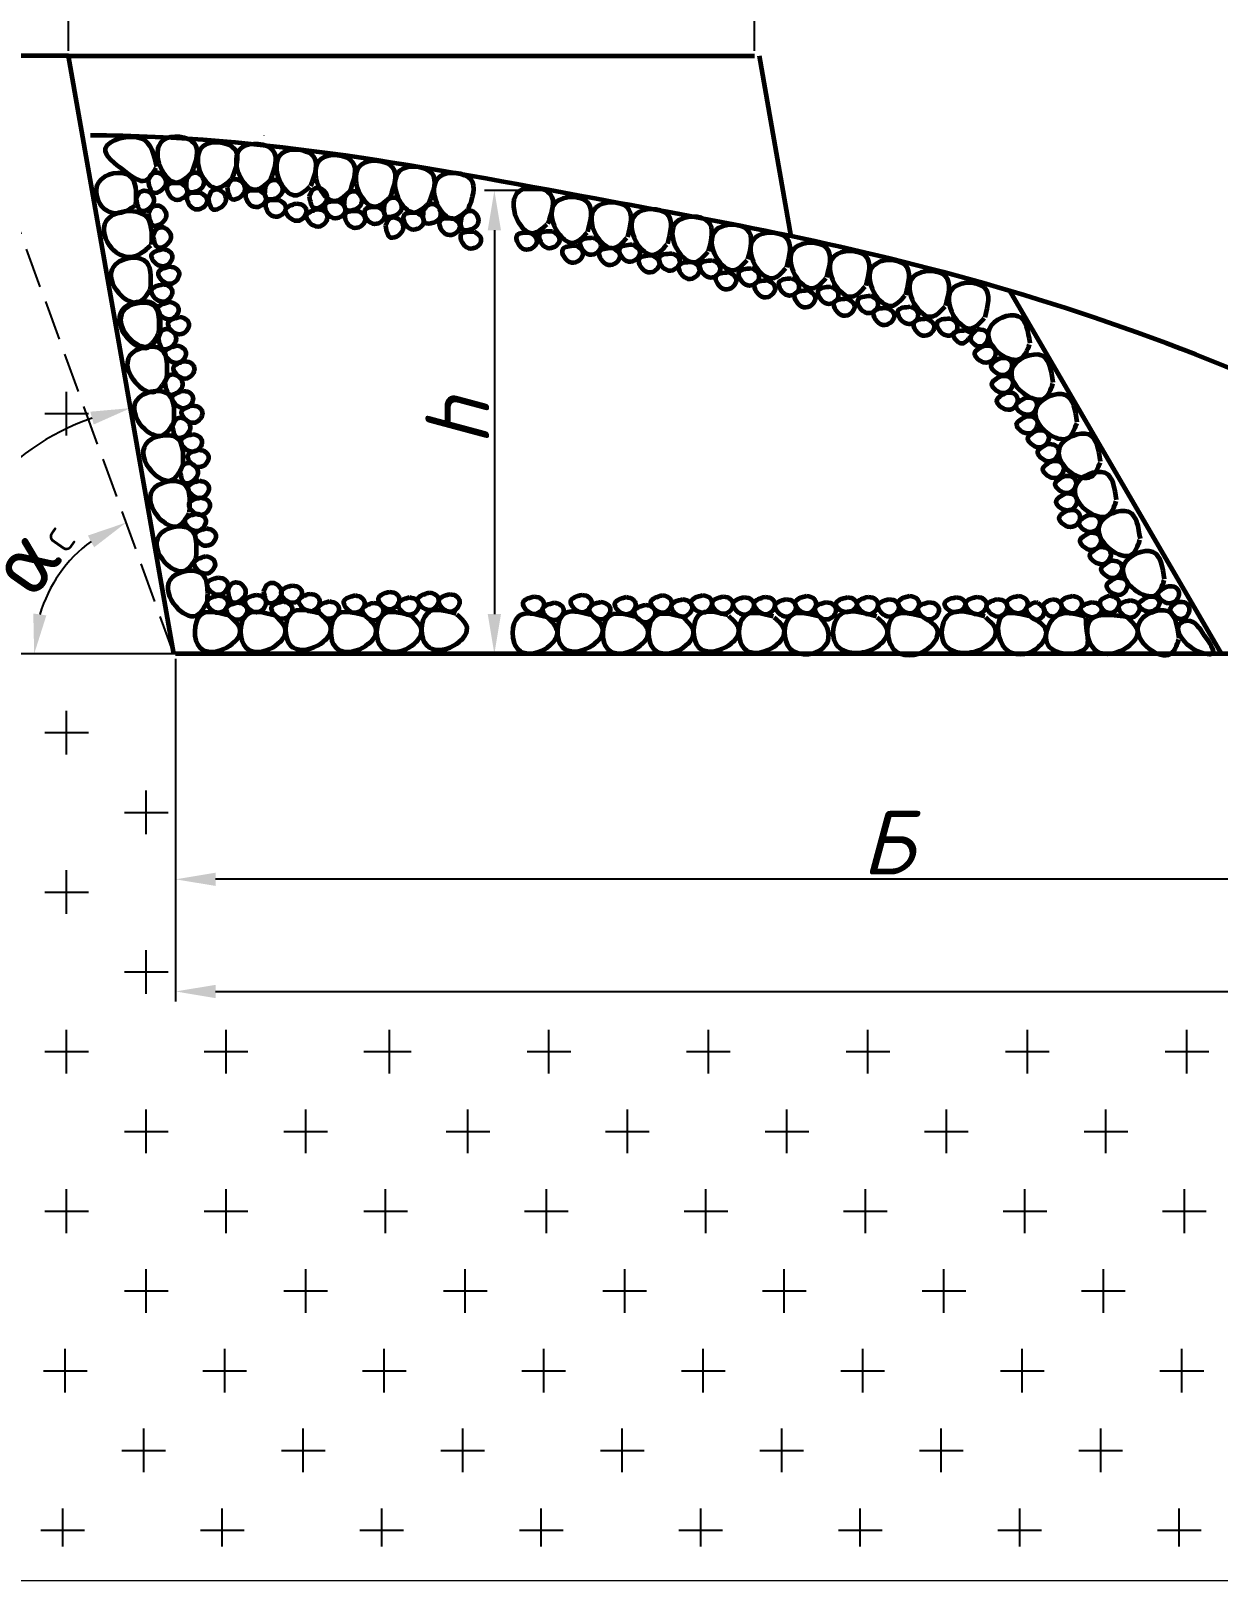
# Model space of a CAD drawing. Header units: millimetres. Extents: x 2230 to 2824, y 1428 to 2269.
# Drawn here: x 2363.4 to 2512.2, y 1962.6 to 2156.9 of the extents above; entities that cross this region are included whole.
import ezdxf

# ---------------------------------------------------------------- set-up
doc = ezdxf.new("R2010")
doc.units = ezdxf.units.MM
doc.linetypes.add('gost5', pattern=[7, 5, -2, 0])
doc.styles.get("Standard").update_dxf_attribs({"font": 'arial.ttf'})
doc.dimstyles.new('ISO-25', dxfattribs={"dimtxt": 2.5, "dimasz": 2.5, "dimexe": 1.25, "dimexo": 0.625, "dimtad": 1, "dimtxsty": 'Standard', "dimcen": 2.5, "dimadec": 0, "dimazin": 0, "dimtfac": 1, "dimtmove": 0, "dimatfit": 3, "dimfxl": 1, "dimarcsym": 0})

# ---------------------------------------------------------------- blocks, each defined once
blk = doc.blocks.new('*D33')
at = {"color": 0, "lineweight": -2, "transparency": 16777216}
for p, q in [((2368.09, 2154.44), (2368.09, 2169.45)), ((2454.09, 2154.44), (2454.09, 2169.45)), ((2373.09, 2168.2), (2449.09, 2168.2))]:
    blk.add_line(p, q, dxfattribs=at)
at = {"color": 0, "transparency": 16777216}
for points in [[(2373.09, 2169.03), (2373.09, 2167.37), (2368.09, 2168.2)], [(2449.09, 2169.03), (2449.09, 2167.37), (2454.09, 2168.2)]]:
    blk.add_solid(points, dxfattribs=at)
at = {"layer": 'Defpoints', "color": 0, "transparency": 16777216}
for p in [(2454.09, 2168.2), (2368.09, 2153.82), (2454.09, 2153.82)]:
    blk.add_point(p, dxfattribs=at)
at = {"color": 0, "transparency": 16777216, "insert": (2411.09, 2172.82), "char_height": 8, "attachment_point": 5}
blk.add_mtext('{\\fISOCPEUR|b0|i1|c204|p34;А\\H0.68x;Б}', dxfattribs=at)
blk = doc.blocks.new('*D34')
at = {"color": 0, "lineweight": -2, "transparency": 16777216}
for p, q in [((2428.5, 2136.94), (2420.24, 2136.94)), ((2421.49, 2131.94), (2421.49, 2083.82)), ((2428.5, 2078.82), (2420.24, 2078.82))]:
    blk.add_line(p, q, dxfattribs=at)
at = {"color": 0, "transparency": 16777216}
for points in [[(2420.66, 2131.94), (2422.32, 2131.94), (2421.49, 2136.94)], [(2420.66, 2083.82), (2422.32, 2083.82), (2421.49, 2078.82)]]:
    blk.add_solid(points, dxfattribs=at)
at = {"layer": 'Defpoints', "color": 0, "transparency": 16777216}
for p in [(2429.13, 2136.94), (2421.49, 2078.82), (2429.13, 2078.82)]:
    blk.add_point(p, dxfattribs=at)
at = {"color": 0, "transparency": 16777216, "insert": (2416.86, 2107.88), "char_height": 8, "attachment_point": 5, "rotation": 90}
blk.add_mtext('{\\fISOCPEUR|b0|i1|c0|p34;h}', dxfattribs=at)
blk = doc.blocks.new('*D21')
at = {"color": 0, "lineweight": -2, "transparency": 16777216}
blk.add_line((2352.77, 2078.82), (2348.77, 2078.82), dxfattribs=at)
blk.add_arc((2381.32, 2078.82), 31.3, 109.1633, 170.8367, dxfattribs=at)
at = {"color": 0, "transparency": 16777216}
for points in [[(2370.83, 2109.19), (2371.25, 2107.58), (2375.88, 2109.64)], [(2351.25, 2083.74), (2349.59, 2083.87), (2350.02, 2078.82)]]:
    blk.add_solid(points, dxfattribs=at)
at = {"layer": 'Defpoints', "color": 0, "transparency": 16777216}
for p in [(2368.09, 2153.82), (2362.63, 2103.92), (2353.39, 2078.82), (2381.32, 2078.82), (2381.32, 2078.82)]:
    blk.add_point(p, dxfattribs=at)
at = {"color": 0, "transparency": 16777216, "insert": (2353.8, 2101.91), "char_height": 8, "attachment_point": 5, "rotation": 50}
blk.add_mtext('{\\fISOCPEUR|b0|i0|c204|p34;α\\H0.4063x;Р}', dxfattribs=at)
blk = doc.blocks.new('*D22')
at = {"color": 0, "lineweight": -2, "transparency": 16777216}
blk.add_arc((2381.32, 2078.82), 17.53, 126.3983, 163.6017, dxfattribs=at)
at = {"color": 0, "transparency": 16777216}
for points in [[(2370.52, 2093.66), (2371.31, 2092.19), (2375.32, 2095.29)], [(2365.32, 2083.65), (2363.68, 2083.89), (2363.79, 2078.82)]]:
    blk.add_solid(points, dxfattribs=at)
at = {"layer": 'Defpoints', "color": 0, "transparency": 16777216}
for p in [(2354.02, 2153.82), (2369.29, 2091.57), (2353.39, 2078.82), (2381.32, 2078.82), (2381.32, 2078.82)]:
    blk.add_point(p, dxfattribs=at)
at = {"color": 0, "transparency": 16777216, "insert": (2363.17, 2091.53), "char_height": 8, "attachment_point": 5, "rotation": 55}
blk.add_mtext('{\\fISOCPEUR|b0|i0|c204|p34;α\\fISOCPEUR|b0|i0|c0|p34;\\H0.4x;C}', dxfattribs=at)
blk = doc.blocks.new('*D26')
at = {"color": 0, "lineweight": -2, "transparency": 16777216}
for p, q in [((2367.47, 2153.82), (2318.16, 2153.82)), ((2319.41, 2083.82), (2319.41, 2148.82)), ((2408.61, 2078.82), (2318.16, 2078.82))]:
    blk.add_line(p, q, dxfattribs=at)
at = {"color": 0, "transparency": 16777216}
for points in [[(2318.58, 2148.82), (2320.24, 2148.82), (2319.41, 2153.82)], [(2318.58, 2083.82), (2320.24, 2083.82), (2319.41, 2078.82)]]:
    blk.add_solid(points, dxfattribs=at)
at = {"layer": 'Defpoints', "color": 0, "transparency": 16777216}
for p in [(2319.41, 2153.82), (2368.09, 2153.82), (2409.24, 2078.82)]:
    blk.add_point(p, dxfattribs=at)
at = {"color": 0, "transparency": 16777216, "insert": (2314.79, 2116.32), "char_height": 8, "attachment_point": 5, "rotation": 90}
blk.add_mtext('{\\fISOCPEUR|b0|i1|c0|p34;H}', dxfattribs=at)
blk = doc.blocks.new('*D27')
at = {"color": 0, "lineweight": -2, "transparency": 16777216}
for p, q in [((2381.53, 2078.19), (2381.53, 2049.31)), ((2580.65, 2078.19), (2580.65, 2049.31)), ((2575.65, 2050.56), (2386.53, 2050.56))]:
    blk.add_line(p, q, dxfattribs=at)
at = {"color": 0, "transparency": 16777216}
for points in [[(2386.53, 2051.39), (2386.53, 2049.73), (2381.53, 2050.56)], [(2575.65, 2051.39), (2575.65, 2049.73), (2580.65, 2050.56)]]:
    blk.add_solid(points, dxfattribs=at)
at = {"layer": 'Defpoints', "color": 0, "transparency": 16777216}
for p in [(2381.53, 2078.82), (2580.65, 2078.82), (2381.53, 2050.56)]:
    blk.add_point(p, dxfattribs=at)
at = {"color": 0, "transparency": 16777216, "insert": (2470.81, 2055.18), "char_height": 8, "attachment_point": 5}
blk.add_mtext('{\\fISOCPEUR|b0|i1|c204|p34;Б}', dxfattribs=at)
blk = doc.blocks.new('*D29')
at = {"color": 0, "lineweight": -2, "transparency": 16777216}
for p, q in [((2381.53, 2077.57), (2381.53, 2035.25)), ((2689.72, 2078.19), (2689.72, 2035.25)), ((2386.53, 2036.5), (2684.72, 2036.5))]:
    blk.add_line(p, q, dxfattribs=at)
at = {"color": 0, "transparency": 16777216}
for points in [[(2386.53, 2037.33), (2386.53, 2035.66), (2381.53, 2036.5)], [(2684.72, 2037.33), (2684.72, 2035.66), (2689.72, 2036.5)]]:
    blk.add_solid(points, dxfattribs=at)
at = {"layer": 'Defpoints', "color": 0, "transparency": 16777216}
for p in [(2381.53, 2078.19), (2689.72, 2078.82), (2689.72, 2036.5)]:
    blk.add_point(p, dxfattribs=at)
at = {"color": 0, "transparency": 16777216, "insert": (2535.63, 2042.32), "char_height": 8, "attachment_point": 5}
blk.add_mtext('{\\fISOCPEUR|b0|i1|c204|p34;Шр}', dxfattribs=at)

msp = doc.modelspace()

# ---------------------------------------------------------------- linework, layer by layer
at = {"color": 0, "lineweight": 60}
for p, q in [((2368.0922, 2153.8194), (2308.0064, 2153.8194)), ((2368.0922, 2153.8194), (2454.0922, 2153.8194)), ((2381.3168, 2078.8194), (2368.0922, 2153.8194)), ((2458.7147, 2131.1485), (2454.7172, 2153.8194)), ((2512.6514, 2078.8195), (2486.1124, 2124.3432)), ((2689.7247, 2078.8195), (2381.5311, 2078.8195))]:
    msp.add_line(p, q, dxfattribs=at)
at = {"color": 0, "linetype": 'gost5'}
msp.add_line((2381.3168, 2078.8194), (2354.019, 2153.8194), dxfattribs=at)
at = {"color": 0, "lineweight": 20}
for p, q in [((2372.3202, 2143.7819), (2372.3202, 2143.8195)), ((2382.4802, 2143.7819), (2382.4802, 2143.8195)), ((2392.6402, 2143.7819), (2392.6402, 2143.8195)), ((2381.3168, 2078.8194), (2347.7052, 2078.8194)), ((2381.3168, 2078.8194), (2581.3168, 2078.8194)), ((2542.4195, 1962.5853), (2308.0565, 1962.5853))]:
    msp.add_line(p, q, dxfattribs=at)
at = {"color": 0}
for p, q in [((2367.8457, 2106.2151), (2367.8457, 2111.692)), ((2365.1073, 2108.9535), (2370.5842, 2108.9535)), ((2409.2388, 2078.8194), (2381.3168, 2078.8194)), ((2367.8457, 2066.2151), (2367.8457, 2071.692)), ((2365.1073, 2068.9535), (2370.5842, 2068.9535)), ((2377.8457, 2056.2151), (2377.8457, 2061.692)), ((2375.1073, 2058.9535), (2380.5842, 2058.9535)), ((2367.8457, 2046.2151), (2367.8457, 2051.692)), ((2367.8457, 2046.2151), (2367.8457, 2051.692)), ((2365.1073, 2048.9535), (2370.5842, 2048.9535)), ((2377.8457, 2036.2151), (2377.8457, 2041.692)), ((2375.1073, 2038.9535), (2380.5842, 2038.9535)), ((2367.8457, 2026.2151), (2367.8457, 2031.692)), ((2387.8457, 2026.2151), (2387.8457, 2031.692)), ((2408.3277, 2026.2151), (2408.3277, 2031.692)), ((2428.3277, 2026.2151), (2428.3277, 2031.692)), ((2448.3277, 2026.2151), (2448.3277, 2031.692)), ((2468.3277, 2026.2151), (2468.3277, 2031.692)), ((2488.3277, 2026.2151), (2488.3277, 2031.692)), ((2508.3277, 2026.2151), (2508.3277, 2031.692)), ((2365.1073, 2028.9535), (2370.5842, 2028.9535)), ((2385.1073, 2028.9535), (2390.5842, 2028.9535)), ((2405.1073, 2028.9535), (2410.5842, 2028.9535)), ((2405.5892, 2028.9535), (2411.0661, 2028.9535)), ((2425.5892, 2028.9535), (2431.0661, 2028.9535)), ((2445.5892, 2028.9535), (2451.0661, 2028.9535)), ((2465.5892, 2028.9535), (2471.0661, 2028.9535)), ((2485.5892, 2028.9535), (2491.0661, 2028.9535)), ((2505.5892, 2028.9535), (2511.0661, 2028.9535)), ((2377.8457, 2016.2151), (2377.8457, 2021.692)), ((2397.8457, 2016.2151), (2397.8457, 2021.692)), ((2397.8457, 2016.2151), (2397.8457, 2021.692)), ((2418.167, 2016.2151), (2418.167, 2021.692)), ((2438.167, 2016.2151), (2438.167, 2021.692)), ((2458.167, 2016.2151), (2458.167, 2021.692)), ((2478.167, 2016.2151), (2478.167, 2021.692)), ((2498.167, 2016.2151), (2498.167, 2021.692)), ((2375.1073, 2018.9535), (2380.5842, 2018.9535)), ((2395.1073, 2018.9535), (2400.5842, 2018.9535)), ((2395.1073, 2018.9535), (2400.5842, 2018.9535)), ((2415.4286, 2018.9535), (2420.9055, 2018.9535)), ((2435.4286, 2018.9535), (2440.9055, 2018.9535)), ((2455.4286, 2018.9535), (2460.9055, 2018.9535)), ((2475.4286, 2018.9535), (2480.9055, 2018.9535)), ((2495.4286, 2018.9535), (2500.9055, 2018.9535)), ((2367.8457, 2006.2151), (2367.8457, 2011.692)), ((2387.8457, 2006.2151), (2387.8457, 2011.692)), ((2387.8457, 2006.2151), (2387.8457, 2011.692)), ((2407.8457, 2006.2151), (2407.8457, 2011.692)), ((2428.0064, 2006.2151), (2428.0064, 2011.692)), ((2448.0064, 2006.2151), (2448.0064, 2011.692)), ((2468.0064, 2006.2151), (2468.0064, 2011.692)), ((2488.0064, 2006.2151), (2488.0064, 2011.692)), ((2508.0064, 2006.2151), (2508.0064, 2011.692)), ((2365.1073, 2008.9535), (2370.5842, 2008.9535)), ((2385.1073, 2008.9535), (2390.5842, 2008.9535)), ((2385.1073, 2008.9535), (2390.5842, 2008.9535)), ((2405.1073, 2008.9535), (2410.5842, 2008.9535)), ((2425.2679, 2008.9535), (2430.7448, 2008.9535)), ((2445.2679, 2008.9535), (2450.7448, 2008.9535)), ((2465.2679, 2008.9535), (2470.7448, 2008.9535)), ((2485.2679, 2008.9535), (2490.7448, 2008.9535)), ((2505.2679, 2008.9535), (2510.7448, 2008.9535)), ((2377.8457, 1996.2151), (2377.8457, 2001.692)), ((2397.8457, 1996.2151), (2397.8457, 2001.692)), ((2417.8457, 1996.2151), (2417.8457, 2001.692)), ((2437.8457, 1996.2151), (2437.8457, 2001.692)), ((2457.8457, 1996.2151), (2457.8457, 2001.692)), ((2477.8457, 1996.2151), (2477.8457, 2001.692)), ((2497.8457, 1996.2151), (2497.8457, 2001.692)), ((2375.1073, 1998.9535), (2380.5842, 1998.9535)), ((2395.1073, 1998.9535), (2400.5842, 1998.9535)), ((2415.1073, 1998.9535), (2420.5842, 1998.9535)), ((2435.1073, 1998.9535), (2440.5842, 1998.9535)), ((2455.1073, 1998.9535), (2460.5842, 1998.9535)), ((2475.1073, 1998.9535), (2480.5842, 1998.9535)), ((2495.1073, 1998.9535), (2500.5842, 1998.9535)), ((2367.6851, 1986.2151), (2367.6851, 1991.692)), ((2387.6851, 1986.2151), (2387.6851, 1991.692)), ((2407.6851, 1986.2151), (2407.6851, 1991.692)), ((2427.6851, 1986.2151), (2427.6851, 1991.692)), ((2447.6851, 1986.2151), (2447.6851, 1991.692)), ((2467.6851, 1986.2151), (2467.6851, 1991.692)), ((2487.6851, 1986.2151), (2487.6851, 1991.692)), ((2507.6851, 1986.2151), (2507.6851, 1991.692)), ((2364.9466, 1988.9535), (2370.4236, 1988.9535)), ((2384.9466, 1988.9535), (2390.4236, 1988.9535)), ((2404.9466, 1988.9535), (2410.4236, 1988.9535)), ((2424.9466, 1988.9535), (2430.4236, 1988.9535)), ((2444.9466, 1988.9535), (2450.4236, 1988.9535)), ((2464.9466, 1988.9535), (2470.4236, 1988.9535)), ((2484.9466, 1988.9535), (2490.4236, 1988.9535)), ((2504.9466, 1988.9535), (2510.4236, 1988.9535)), ((2377.5245, 1976.2151), (2377.5245, 1981.692)), ((2397.5245, 1976.2151), (2397.5245, 1981.692)), ((2417.5245, 1976.2151), (2417.5245, 1981.692)), ((2437.5245, 1976.2151), (2437.5245, 1981.692)), ((2457.5245, 1976.2151), (2457.5245, 1981.692)), ((2477.5245, 1976.2151), (2477.5245, 1981.692)), ((2497.5245, 1976.2151), (2497.5245, 1981.692)), ((2374.786, 1978.9535), (2380.2629, 1978.9535)), ((2394.786, 1978.9535), (2400.2629, 1978.9535)), ((2414.786, 1978.9535), (2420.2629, 1978.9535)), ((2434.786, 1978.9535), (2440.2629, 1978.9535)), ((2454.786, 1978.9535), (2460.2629, 1978.9535)), ((2474.786, 1978.9535), (2480.2629, 1978.9535)), ((2494.786, 1978.9535), (2500.2629, 1978.9535)), ((2367.3638, 1966.9146), (2367.3638, 1971.692)), ((2387.3638, 1966.9146), (2387.3638, 1971.692)), ((2407.3638, 1966.9146), (2407.3638, 1971.692)), ((2427.3638, 1966.9146), (2427.3638, 1971.692)), ((2447.3638, 1966.9146), (2447.3638, 1971.692)), ((2467.3638, 1966.9146), (2467.3638, 1971.692)), ((2487.3638, 1966.9146), (2487.3638, 1971.692)), ((2507.3638, 1966.9146), (2507.3638, 1971.692)), ((2364.6254, 1968.9535), (2370.1023, 1968.9535)), ((2384.6254, 1968.9535), (2390.1023, 1968.9535)), ((2404.6254, 1968.9535), (2410.1023, 1968.9535)), ((2424.6254, 1968.9535), (2430.1023, 1968.9535)), ((2444.6254, 1968.9535), (2450.1023, 1968.9535)), ((2464.6254, 1968.9535), (2470.1023, 1968.9535)), ((2484.6254, 1968.9535), (2490.1023, 1968.9535)), ((2504.6254, 1968.9535), (2510.1023, 1968.9535))]:
    msp.add_line(p, q, dxfattribs=at)
at = {"color": 0, "lineweight": 60}
msp.add_open_spline([(2545.9288, 2099.4262), (2499.1158, 2124.4198), (2444.7852, 2133.5983), (2392.6402, 2143.7819), (2370.8369, 2143.8195)], degree=3, knots=[57.54126423, 57.54126423, 57.54126423, 57.54126423, 128.11048487, 174.0519789, 174.0519789, 174.0519789, 174.0519789], dxfattribs=at)
for points in [[(2379.1511, 2139.8782), (2377.2743, 2143.41), (2372.6922, 2142.1839), (2375.1774, 2139.3354), (2377.695, 2138.1597), (2379.0707, 2139.7529)], [(2383.5633, 2139.1414), (2383.9066, 2142.811), (2379.9258, 2143.1834), (2379.6119, 2139.8284), (2381.6549, 2137.945), (2383.4487, 2139.0464)], [(2388.6174, 2138.4273), (2388.9607, 2142.0969), (2384.98, 2142.4693), (2384.6661, 2139.1143), (2386.709, 2137.231), (2388.5028, 2138.3323)], [(2393.4256, 2138.2305), (2393.7689, 2141.9), (2389.7882, 2142.2725), (2389.4743, 2138.9174), (2391.5172, 2137.0341), (2393.3111, 2138.1354)], [(2398.4798, 2137.5164), (2398.8231, 2141.1859), (2394.8423, 2141.5584), (2394.5285, 2138.2033), (2396.5714, 2136.32), (2398.3652, 2137.4213)], [(2403.3709, 2136.8226), (2403.7142, 2140.4922), (2399.7334, 2140.8646), (2399.4195, 2137.5096), (2401.4625, 2135.6263), (2403.2563, 2136.7276)], [(2408.425, 2136.1086), (2408.7683, 2139.7781), (2404.7876, 2140.1505), (2404.4737, 2136.7955), (2406.5166, 2134.9122), (2408.3104, 2136.0135)], [(2413.336, 2135.3789), (2413.6793, 2139.0485), (2409.6986, 2139.4209), (2409.3847, 2136.0659), (2411.4277, 2134.1826), (2413.2215, 2135.2839)], [(2376.536, 2135.172), (2375.7511, 2138.773), (2371.8447, 2137.9216), (2372.5623, 2134.6292), (2374.435, 2134.1143), (2376.4556, 2135.0467)], [(2378.1058, 2138.1143), (2378.7573, 2136.6141), (2380.3058, 2137.902), (2379.0769, 2139.1895), (2378.5041, 2138.9253), (2378.1058, 2138.1143)], [(2382.1219, 2137.8762), (2380.5208, 2137.5422), (2381.4683, 2135.7649), (2382.9781, 2136.7074), (2382.8354, 2137.3219), (2382.1219, 2137.8762)], [(2382.9586, 2138.422), (2383.1248, 2136.795), (2384.9908, 2137.553), (2384.2098, 2139.1524), (2383.5839, 2139.0742), (2382.9586, 2138.422)], [(2388.0163, 2137.2885), (2388.6678, 2135.7883), (2390.2163, 2137.0762), (2388.9874, 2138.3637), (2388.4146, 2138.0995), (2388.0163, 2137.2885)], [(2392.8209, 2137.5111), (2392.9872, 2135.8841), (2394.8531, 2136.6421), (2394.0722, 2138.2415), (2393.4462, 2138.1633), (2392.8209, 2137.5111)], [(2418.2315, 2134.5934), (2418.5748, 2138.263), (2414.5941, 2138.6354), (2414.2802, 2135.2804), (2416.3231, 2133.3971), (2418.1169, 2134.4984)], [(2376.609, 2135.8433), (2377.2605, 2134.3432), (2378.8089, 2135.631), (2377.58, 2136.9186), (2377.0072, 2136.6543), (2376.609, 2135.8433)], [(2384.6185, 2136.6699), (2383.0174, 2136.3359), (2383.9648, 2134.5586), (2385.4746, 2135.5011), (2385.3319, 2136.1156), (2384.6185, 2136.6699)], [(2385.6419, 2135.9982), (2386.2934, 2134.498), (2387.8419, 2135.7859), (2386.613, 2137.0734), (2386.0402, 2136.8091), (2385.6419, 2135.9982)], [(2391.9842, 2136.9652), (2390.3832, 2136.6312), (2391.3306, 2134.8539), (2392.8404, 2135.7965), (2392.6977, 2136.4109), (2391.9842, 2136.9652)], [(2394.4808, 2135.759), (2392.8798, 2135.4249), (2393.8272, 2133.6476), (2395.337, 2134.5902), (2395.1943, 2135.2046), (2394.4808, 2135.759)], [(2398.3134, 2136.1886), (2398.9649, 2134.6884), (2400.5134, 2135.9763), (2399.2845, 2137.2638), (2398.7117, 2136.9996), (2398.3134, 2136.1886)], [(2402.7662, 2136.1033), (2402.9324, 2134.4762), (2404.7984, 2135.2343), (2404.0174, 2136.8337), (2403.3915, 2136.7554), (2402.7662, 2136.1033)], [(2407.7541, 2135.3048), (2407.9204, 2133.6778), (2409.7863, 2134.4358), (2409.0054, 2136.0352), (2408.3794, 2135.957), (2407.7541, 2135.3048)], [(2428.2004, 2132.773), (2428.5437, 2136.4426), (2424.563, 2136.815), (2424.2491, 2133.46), (2426.292, 2131.5766), (2428.0858, 2132.678)], [(2433.2112, 2131.7603), (2433.1682, 2135.4456), (2429.1703, 2135.3989), (2429.2097, 2132.0295), (2431.4387, 2130.3705), (2433.1072, 2131.6537)], [(2378.5155, 2130.1427), (2377.7306, 2133.7437), (2372.7929, 2133.0442), (2373.5028, 2129.6886), (2375.8583, 2128.5916), (2378.4351, 2130.0174)], [(2378.1575, 2133.9853), (2378.809, 2132.4851), (2380.3574, 2133.773), (2379.1285, 2135.0605), (2378.5557, 2134.7963), (2378.1575, 2133.9853)], [(2396.7402, 2135.3098), (2395.3157, 2134.5063), (2396.7572, 2133.0997), (2397.9103, 2134.4555), (2397.5881, 2134.9978), (2396.7402, 2135.3098)], [(2399.3722, 2134.5902), (2397.9477, 2133.7867), (2399.3892, 2132.3801), (2400.5423, 2133.7359), (2400.2201, 2134.2782), (2399.3722, 2134.5902)], [(2401.9295, 2135.5574), (2400.3284, 2135.2234), (2401.2759, 2133.4461), (2402.7857, 2134.3886), (2402.643, 2135.0031), (2401.9295, 2135.5574)], [(2404.4261, 2134.3511), (2402.825, 2134.0171), (2403.7724, 2132.2398), (2405.2822, 2133.1823), (2405.1395, 2133.7968), (2404.4261, 2134.3511)], [(2406.8909, 2134.8501), (2405.2898, 2134.5161), (2406.2373, 2132.7388), (2407.7471, 2133.6813), (2407.6044, 2134.2958), (2406.8909, 2134.8501)], [(2411.7621, 2134.1495), (2410.161, 2133.8155), (2411.1084, 2132.0382), (2412.6182, 2132.9807), (2412.4755, 2133.5952), (2411.7621, 2134.1495)], [(2412.6591, 2134.4933), (2412.8254, 2132.8663), (2414.6913, 2133.6243), (2413.9104, 2135.2237), (2413.2844, 2135.1455), (2412.6591, 2134.4933)], [(2417.385, 2133.6394), (2417.5512, 2132.0124), (2419.4171, 2132.7704), (2418.6362, 2134.3698), (2418.0103, 2134.2916), (2417.385, 2133.6394)], [(2438.2093, 2131.1027), (2438.1663, 2134.788), (2434.1684, 2134.7413), (2434.2077, 2131.3719), (2436.4367, 2129.7129), (2438.1053, 2130.9961)], [(2443.23, 2130.255), (2443.187, 2133.9403), (2439.1892, 2133.8936), (2439.2285, 2130.5242), (2441.4575, 2128.8652), (2443.1261, 2130.1484)], [(2448.3573, 2129.3235), (2448.3143, 2133.0089), (2444.3164, 2132.9622), (2444.3558, 2129.5928), (2446.5848, 2127.9338), (2448.2533, 2129.217)], [(2378.7253, 2131.2498), (2379.3767, 2129.7497), (2380.9252, 2131.0375), (2379.6963, 2132.3251), (2379.1235, 2132.0608), (2378.7253, 2131.2498)], [(2407.8695, 2132.4866), (2408.521, 2130.9865), (2410.0695, 2132.2744), (2408.8406, 2133.5619), (2408.2678, 2133.2976), (2407.8695, 2132.4866)], [(2416.2869, 2133.4592), (2414.6859, 2133.1252), (2415.6333, 2131.3478), (2417.1431, 2132.2904), (2417.0004, 2132.9048), (2416.2869, 2133.4592)], [(2428.7898, 2131.8126), (2427.1887, 2131.4786), (2428.1362, 2129.7013), (2429.646, 2130.6438), (2429.5033, 2131.2583), (2428.7898, 2131.8126)], [(2453.2821, 2128.3102), (2453.2391, 2131.9955), (2449.2413, 2131.9488), (2449.2806, 2128.5794), (2451.5096, 2126.9205), (2453.1781, 2128.2036)], [(2458.1474, 2127.3081), (2458.1044, 2130.9934), (2454.1065, 2130.9467), (2454.1458, 2127.5773), (2456.3748, 2125.9184), (2458.0434, 2127.2016)], [(2418.9446, 2131.7656), (2417.3436, 2131.4316), (2418.291, 2129.6543), (2419.8008, 2130.5968), (2419.6581, 2131.2113), (2418.9446, 2131.7656)], [(2425.9449, 2131.6356), (2424.3439, 2131.3016), (2425.2913, 2129.5243), (2426.8011, 2130.4668), (2426.6584, 2131.0813), (2425.9449, 2131.6356)], [(2431.6173, 2130.0356), (2430.0601, 2129.5357), (2431.1885, 2127.8674), (2432.5913, 2128.9629), (2432.385, 2129.559), (2431.6173, 2130.0356)], [(2433.854, 2131.0156), (2432.2967, 2130.5157), (2433.4251, 2128.8475), (2434.8279, 2129.943), (2434.6216, 2130.5391), (2433.854, 2131.0156)], [(2438.764, 2130.157), (2437.2067, 2129.6571), (2438.3351, 2127.9888), (2439.7379, 2129.0843), (2439.5316, 2129.6804), (2438.764, 2130.157)], [(2463.1745, 2126.0523), (2463.1314, 2129.7376), (2459.1336, 2129.6909), (2459.1729, 2126.3215), (2461.4019, 2124.6626), (2463.0705, 2125.9457)], [(2378.3831, 2124.5739), (2377.5982, 2128.1749), (2373.6918, 2127.3234), (2374.4095, 2124.0311), (2376.908, 2122.9427), (2378.3028, 2124.4486)], [(2379.9202, 2129.5995), (2378.4957, 2128.796), (2379.9372, 2127.3893), (2381.0903, 2128.7451), (2380.7681, 2129.2874), (2379.9202, 2129.5995)], [(2436.2417, 2129.7395), (2434.6845, 2129.2396), (2435.8129, 2127.5713), (2437.2156, 2128.6669), (2437.0093, 2129.263), (2436.2417, 2129.7395)], [(2441.2047, 2128.812), (2439.6475, 2128.312), (2440.7758, 2126.6438), (2442.1786, 2127.7393), (2441.9723, 2128.3354), (2441.2047, 2128.812)], [(2443.75, 2129.0374), (2442.1928, 2128.5374), (2443.3212, 2126.8692), (2444.7239, 2127.9647), (2444.5176, 2128.5608), (2443.75, 2129.0374)], [(2446.217, 2127.9923), (2444.6598, 2127.4924), (2445.7882, 2125.8242), (2447.1909, 2126.9197), (2446.9846, 2127.5158), (2446.217, 2127.9923)], [(2448.8512, 2128.175), (2447.294, 2127.6751), (2448.4224, 2126.0068), (2449.726, 2126.7299), (2449.6188, 2127.6984), (2448.8512, 2128.175)], [(2468.0968, 2125.0058), (2468.0538, 2128.6911), (2464.0559, 2128.6444), (2464.0953, 2125.275), (2466.3243, 2123.6161), (2467.9928, 2124.8992)], [(2473.0715, 2123.8546), (2473.0285, 2127.54), (2469.0306, 2127.4933), (2469.07, 2124.1238), (2471.299, 2122.4649), (2472.9675, 2123.7481)], [(2380.7826, 2127.4111), (2379.3581, 2126.6076), (2380.7996, 2125.201), (2381.9528, 2126.5568), (2381.6306, 2127.0991), (2380.7826, 2127.4111)], [(2450.8438, 2126.678), (2449.2865, 2126.1781), (2450.4149, 2124.5098), (2451.8177, 2125.6053), (2451.6114, 2126.2014), (2450.8438, 2126.678)], [(2453.7165, 2127.1729), (2452.1592, 2126.673), (2453.2876, 2125.0047), (2454.5912, 2125.7278), (2454.4841, 2126.6963), (2453.7165, 2127.1729)], [(2478.0986, 2122.4942), (2478.0556, 2126.1795), (2474.0577, 2126.1328), (2474.097, 2122.7634), (2476.326, 2121.1044), (2477.9946, 2122.3876)], [(2379.9138, 2125.1825), (2378.4893, 2124.379), (2379.9308, 2122.9723), (2381.0839, 2124.3281), (2380.7617, 2124.8704), (2379.9138, 2125.1825)], [(2455.709, 2125.6759), (2454.1518, 2125.176), (2455.2802, 2123.5077), (2456.683, 2124.6032), (2456.4767, 2125.1993), (2455.709, 2125.6759)], [(2458.7435, 2125.9171), (2457.1863, 2125.4172), (2458.3147, 2123.7489), (2459.6183, 2124.472), (2459.5112, 2125.4405), (2458.7435, 2125.9171)], [(2460.7361, 2124.4201), (2459.1789, 2123.9202), (2460.3073, 2122.2519), (2461.71, 2123.3474), (2461.5037, 2123.9435), (2460.7361, 2124.4201)], [(2463.6659, 2124.8706), (2462.1086, 2124.3707), (2463.237, 2122.7024), (2464.5407, 2123.4255), (2464.4335, 2124.394), (2463.6659, 2124.8706)], [(2483.0209, 2121.0291), (2482.9779, 2124.7144), (2478.98, 2124.6677), (2479.0194, 2121.2983), (2481.2484, 2119.6393), (2482.9169, 2120.9225)], [(2380.7009, 2122.9538), (2379.2764, 2122.1503), (2380.7179, 2120.7437), (2381.871, 2122.0995), (2381.5488, 2122.6418), (2380.7009, 2122.9538)], [(2465.6585, 2123.3736), (2464.1012, 2122.8737), (2465.2296, 2121.2054), (2466.6324, 2122.3009), (2466.4261, 2122.897), (2465.6585, 2123.3736)], [(2468.6406, 2123.7194), (2467.0834, 2123.2195), (2468.2117, 2121.5512), (2469.5154, 2122.2743), (2469.4082, 2123.2429), (2468.6406, 2123.7194)], [(2470.6332, 2122.2224), (2469.0759, 2121.7225), (2470.2043, 2120.0542), (2471.6071, 2121.1498), (2471.4008, 2121.7459), (2470.6332, 2122.2224)], [(2473.6677, 2122.359), (2472.1104, 2121.8591), (2473.2388, 2120.1908), (2474.5424, 2120.9139), (2474.4353, 2121.8824), (2473.6677, 2122.359)], [(2382.0128, 2121.0748), (2380.5882, 2120.2713), (2382.0297, 2118.8647), (2383.1829, 2120.2204), (2382.8607, 2120.7628), (2382.0128, 2121.0748)], [(2475.6602, 2120.862), (2474.103, 2120.3621), (2475.2314, 2118.6938), (2476.6341, 2119.7893), (2476.4278, 2120.3854), (2475.6602, 2120.862)], [(2478.59, 2120.8939), (2477.0328, 2120.394), (2478.1612, 2118.7257), (2479.4648, 2119.4488), (2479.3576, 2120.4173), (2478.59, 2120.8939)], [(2488.6504, 2117.7622), (2487.1819, 2121.1426), (2483.5148, 2119.5496), (2484.8574, 2116.4589), (2487.5197, 2115.8759), (2488.5958, 2117.6237)], [(2379.376, 2118.4862), (2380.0275, 2116.9861), (2381.576, 2118.2739), (2380.347, 2119.5614), (2379.7743, 2119.2972), (2379.376, 2118.4862)], [(2480.5826, 2119.3969), (2479.0253, 2118.8969), (2480.0364, 2117.7279), (2480.9501, 2118.3088), (2481.3502, 2118.9203), (2480.5826, 2119.3969)], [(2482.0326, 2119.5223), (2481.2235, 2118.3109), (2482.478, 2117.3574), (2483.3462, 2118.9111), (2482.925, 2119.3806), (2482.0326, 2119.5223)], [(2380.4347, 2113.4237), (2379.6498, 2117.0247), (2375.7434, 2116.1732), (2376.4611, 2112.8809), (2378.9787, 2111.7052), (2380.3544, 2113.2984)], [(2381.6443, 2117.4796), (2380.2198, 2116.6761), (2381.6613, 2115.2694), (2382.8144, 2116.6252), (2382.4922, 2117.1675), (2381.6443, 2117.4796)], [(2482.9658, 2117.5018), (2481.7242, 2116.4372), (2483.4111, 2115.3369), (2484.2794, 2116.8906), (2483.8581, 2117.3602), (2482.9658, 2117.5018)], [(2491.5665, 2112.8529), (2490.098, 2116.2333), (2486.431, 2114.6403), (2487.7736, 2111.5496), (2490.4714, 2110.8846), (2491.512, 2112.7144)], [(2382.7, 2115.5361), (2381.2755, 2114.7326), (2382.717, 2113.326), (2383.8702, 2114.6817), (2383.548, 2115.224), (2382.7, 2115.5361)], [(2485.0298, 2115.9616), (2483.7882, 2114.897), (2485.4752, 2113.7967), (2486.3434, 2115.3504), (2485.9222, 2115.82), (2485.0298, 2115.9616)], [(2380.1988, 2112.7997), (2380.8503, 2111.2995), (2382.3988, 2112.5874), (2381.1699, 2113.8749), (2380.5971, 2113.6107), (2380.1988, 2112.7997)], [(2485.1203, 2113.702), (2483.8787, 2112.6374), (2485.5656, 2111.5371), (2486.4339, 2113.0908), (2486.0126, 2113.5604), (2485.1203, 2113.702)], [(2381.3024, 2107.8549), (2380.5175, 2111.4559), (2376.6111, 2110.6044), (2377.3287, 2107.3121), (2379.8273, 2106.2237), (2381.222, 2107.7296)], [(2382.5334, 2111.8157), (2381.1088, 2111.0122), (2382.5503, 2109.6056), (2383.7035, 2110.9614), (2383.3813, 2111.5037), (2382.5334, 2111.8157)], [(2485.7308, 2111.6006), (2484.4892, 2110.536), (2486.1761, 2109.4357), (2487.0444, 2110.9894), (2486.6231, 2111.4589), (2485.7308, 2111.6006)], [(2488.1501, 2110.9679), (2486.9085, 2109.9033), (2488.5955, 2108.803), (2489.4637, 2110.3567), (2489.0425, 2110.8262), (2488.1501, 2110.9679)], [(2494.5594, 2107.8821), (2493.091, 2111.2625), (2489.4239, 2109.6695), (2490.7665, 2106.5788), (2493.4644, 2105.9139), (2494.5049, 2107.7436)], [(2383.7002, 2109.9833), (2382.2757, 2109.1798), (2383.7172, 2107.7731), (2384.8703, 2109.1289), (2384.5481, 2109.6712), (2383.7002, 2109.9833)], [(2488.2153, 2108.6292), (2486.9737, 2107.5647), (2488.6606, 2106.4644), (2489.5289, 2108.0181), (2489.1076, 2108.4876), (2488.2153, 2108.6292)], [(2381.15, 2107.3694), (2381.8015, 2105.8692), (2383.35, 2107.1571), (2382.1211, 2108.4446), (2381.5483, 2108.1804), (2381.15, 2107.3694)], [(2489.6321, 2106.8916), (2488.3905, 2105.8271), (2490.0774, 2104.7268), (2490.9457, 2106.2805), (2490.5244, 2106.75), (2489.6321, 2106.8916)], [(2497.4928, 2102.9408), (2496.0243, 2106.3212), (2492.3572, 2104.7281), (2493.6999, 2101.6375), (2496.3621, 2101.0545), (2497.4382, 2102.8023)], [(2382.4336, 2102.3139), (2381.6487, 2105.9149), (2377.7423, 2105.0635), (2378.4599, 2101.7711), (2380.9775, 2100.5955), (2382.3532, 2102.1886)], [(2383.6447, 2106.3739), (2382.2201, 2105.5704), (2383.6616, 2104.1638), (2384.8148, 2105.5196), (2384.4926, 2106.0619), (2383.6447, 2106.3739)], [(2490.8622, 2105.1445), (2489.6206, 2104.0799), (2491.3076, 2102.9796), (2492.1759, 2104.5333), (2491.7546, 2105.0028), (2490.8622, 2105.1445)], [(2382.1095, 2101.7022), (2382.761, 2100.2021), (2384.3095, 2101.49), (2383.0806, 2102.7775), (2382.5078, 2102.5132), (2382.1095, 2101.7022)], [(2384.4781, 2104.4305), (2383.0536, 2103.6269), (2384.4951, 2102.2203), (2385.6482, 2103.5761), (2385.326, 2104.1184), (2384.4781, 2104.4305)], [(2491.5114, 2103.0394), (2490.2698, 2101.9749), (2491.9567, 2100.8746), (2492.825, 2102.4283), (2492.4037, 2102.8978), (2491.5114, 2103.0394)], [(2383.2805, 2096.5732), (2382.4956, 2100.1743), (2378.5892, 2099.3228), (2379.3068, 2096.0304), (2381.8244, 2094.8548), (2383.2001, 2096.448)], [(2493.0584, 2101.165), (2491.8168, 2100.1004), (2493.5037, 2099.0001), (2494.372, 2100.5538), (2493.9507, 2101.0233), (2493.0584, 2101.165)], [(2499.5076, 2098.1249), (2498.0391, 2101.5053), (2494.372, 2099.9123), (2495.7146, 2096.8217), (2498.4125, 2096.1567), (2499.453, 2097.9864)], [(2384.5337, 2100.5435), (2383.1092, 2099.74), (2384.5506, 2098.3334), (2385.7038, 2099.6891), (2385.3816, 2100.2314), (2384.5337, 2100.5435)], [(2493.1755, 2098.9651), (2491.9339, 2097.9005), (2493.6208, 2096.8002), (2494.4891, 2098.354), (2494.0678, 2098.8235), (2493.1755, 2098.9651)], [(2384.6448, 2098.4334), (2383.2203, 2097.6299), (2384.6618, 2096.2233), (2385.8149, 2097.5791), (2385.4927, 2098.1214), (2384.6448, 2098.4334)], [(2493.5502, 2096.9057), (2492.3086, 2095.8411), (2493.9955, 2094.7408), (2494.8638, 2096.2945), (2494.4425, 2096.764), (2493.5502, 2096.9057)], [(2502.4824, 2093.242), (2501.0139, 2096.6224), (2497.3468, 2095.0293), (2498.6895, 2091.9387), (2501.3873, 2091.2737), (2502.4278, 2093.1035)], [(2384.1091, 2090.8745), (2383.3242, 2094.4756), (2379.4178, 2093.6241), (2380.1354, 2090.3317), (2382.634, 2089.2434), (2384.0287, 2090.7493)], [(2384.1259, 2096.4195), (2382.7014, 2095.616), (2384.1429, 2094.2094), (2385.296, 2095.5652), (2384.9738, 2096.1075), (2384.1259, 2096.4195)], [(2496.056, 2096.2738), (2494.8143, 2095.2092), (2496.5013, 2094.1089), (2497.3696, 2095.6626), (2496.9483, 2096.1321), (2496.056, 2096.2738)], [(2385.3986, 2094.5675), (2383.9741, 2093.764), (2385.4156, 2092.3574), (2386.5687, 2093.7132), (2386.2465, 2094.2555), (2385.3986, 2094.5675)], [(2496.173, 2094.0271), (2494.9314, 2092.9625), (2496.6184, 2091.8622), (2497.4867, 2093.4159), (2497.0654, 2093.8854), (2496.173, 2094.0271)], [(2385.287, 2091.0644), (2383.8625, 2090.2609), (2385.3039, 2088.8543), (2386.4571, 2090.21), (2386.1349, 2090.7524), (2385.287, 2091.0644)], [(2497.406, 2092.2322), (2496.1644, 2091.1676), (2497.8513, 2090.0673), (2498.7196, 2091.621), (2498.2983, 2092.0905), (2497.406, 2092.2322)], [(2505.5306, 2088.1981), (2504.0621, 2091.5785), (2500.395, 2089.9855), (2501.7376, 2086.8948), (2504.4355, 2086.2299), (2505.476, 2088.0596)], [(2385.51, 2085.3319), (2384.7251, 2088.9329), (2380.8187, 2088.0815), (2381.5363, 2084.7891), (2384.0539, 2083.6134), (2385.4296, 2085.2066)], [(2498.826, 2090.5174), (2497.5844, 2089.4529), (2499.2714, 2088.3526), (2500.1397, 2089.9063), (2499.7184, 2090.3758), (2498.826, 2090.5174)], [(2386.8999, 2088.4197), (2385.4753, 2087.6162), (2386.9168, 2086.2096), (2388.07, 2087.5654), (2387.7478, 2088.1077), (2386.8999, 2088.4197)], [(2388.0941, 2086.7338), (2388.7456, 2085.2336), (2390.2941, 2086.5215), (2389.0651, 2087.809), (2388.4923, 2087.5448), (2388.0941, 2086.7338)], [(2392.5996, 2086.6661), (2393.2511, 2085.1659), (2394.7996, 2086.4538), (2393.5707, 2087.7413), (2392.9979, 2087.4771), (2392.5996, 2086.6661)], [(2396.1944, 2087.4174), (2394.7699, 2086.6138), (2396.2113, 2085.2072), (2397.3645, 2086.563), (2397.0423, 2087.1053), (2396.1944, 2087.4174)], [(2499.5065, 2088.3888), (2498.2649, 2087.3242), (2499.9518, 2086.2239), (2500.8201, 2087.7776), (2500.3988, 2088.2471), (2499.5065, 2088.3888)], [(2505.9523, 2087.33), (2504.7107, 2086.2655), (2506.3977, 2085.1652), (2507.266, 2086.7189), (2506.8447, 2087.1884), (2505.9523, 2087.33)], [(2386.8999, 2086.1634), (2385.4753, 2085.3599), (2386.9168, 2083.9533), (2388.07, 2085.3091), (2387.7478, 2085.8514), (2386.8999, 2086.1634)], [(2389.3144, 2085.286), (2387.8899, 2084.4825), (2389.3314, 2083.0758), (2390.4845, 2084.4316), (2390.1623, 2084.9739), (2389.3144, 2085.286)], [(2391.6663, 2086.2418), (2390.2418, 2085.4382), (2391.6832, 2084.0316), (2392.8364, 2085.3874), (2392.5142, 2085.9297), (2391.6663, 2086.2418)], [(2394.9656, 2085.4138), (2393.5411, 2084.6103), (2394.9825, 2083.2037), (2396.1357, 2084.5595), (2395.8135, 2085.1018), (2394.9656, 2085.4138)], [(2398.4149, 2086.3617), (2396.9903, 2085.5582), (2398.4318, 2084.1516), (2399.585, 2085.5074), (2399.2628, 2086.0497), (2398.4149, 2086.3617)], [(2400.8294, 2085.4138), (2399.4048, 2084.6103), (2400.8463, 2083.2037), (2401.9995, 2084.5595), (2401.6773, 2085.1018), (2400.8294, 2085.4138)], [(2404.0415, 2086.1678), (2402.617, 2085.3643), (2404.0584, 2083.9577), (2405.2116, 2085.3135), (2404.8894, 2085.8558), (2404.0415, 2086.1678)], [(2406.3983, 2085.2368), (2404.9738, 2084.4332), (2406.4153, 2083.0266), (2407.5684, 2084.3824), (2407.2462, 2084.9247), (2406.3983, 2085.2368)], [(2408.3936, 2086.6193), (2406.9691, 2085.8157), (2408.4106, 2084.4091), (2409.5638, 2085.7649), (2409.2416, 2086.3072), (2408.3936, 2086.6193)], [(2410.8589, 2085.9172), (2409.4343, 2085.1137), (2410.8758, 2083.7071), (2412.029, 2085.0629), (2411.7068, 2085.6052), (2410.8589, 2085.9172)], [(2413.3309, 2086.5112), (2411.9063, 2085.7077), (2413.3478, 2084.3011), (2414.501, 2085.6569), (2414.1788, 2086.1992), (2413.3309, 2086.5112)], [(2415.9475, 2086.3196), (2414.523, 2085.5161), (2415.9645, 2084.1095), (2417.1176, 2085.4653), (2416.7954, 2086.0076), (2415.9475, 2086.3196)], [(2426.509, 2086.0331), (2425.0845, 2085.2296), (2426.5259, 2083.823), (2427.6791, 2085.1788), (2427.3569, 2085.7211), (2426.509, 2086.0331)], [(2428.9749, 2085.263), (2427.5504, 2084.4595), (2428.9919, 2083.0529), (2430.145, 2084.4087), (2429.8228, 2084.951), (2428.9749, 2085.263)], [(2432.494, 2086.2385), (2431.0695, 2085.435), (2432.511, 2084.0284), (2433.6641, 2085.3841), (2433.3419, 2085.9264), (2432.494, 2086.2385)], [(2434.8247, 2085.348), (2433.4002, 2084.5445), (2434.8416, 2083.1378), (2435.9948, 2084.4936), (2435.6726, 2085.0359), (2434.8247, 2085.348)], [(2438.0286, 2085.9606), (2436.6041, 2085.1571), (2438.0456, 2083.7505), (2439.1987, 2085.1063), (2438.8765, 2085.6486), (2438.0286, 2085.9606)], [(2442.5497, 2086.1753), (2441.1252, 2085.3718), (2442.5667, 2083.9652), (2443.7198, 2085.3209), (2443.3976, 2085.8632), (2442.5497, 2086.1753)], [(2445.113, 2085.6832), (2443.6884, 2084.8797), (2445.1299, 2083.4731), (2446.2831, 2084.8289), (2445.9609, 2085.3712), (2445.113, 2085.6832)], [(2447.6012, 2086.1861), (2446.1766, 2085.3826), (2447.6181, 2083.976), (2448.7713, 2085.3318), (2448.4491, 2085.8741), (2447.6012, 2086.1861)], [(2450.2268, 2086.0353), (2448.8023, 2085.2318), (2450.2438, 2083.8252), (2451.397, 2085.181), (2451.0747, 2085.7233), (2450.2268, 2086.0353)], [(2452.8488, 2085.9467), (2451.4243, 2085.1432), (2452.8658, 2083.7366), (2454.0189, 2085.0923), (2453.6967, 2085.6346), (2452.8488, 2085.9467)], [(2455.5021, 2085.9922), (2454.0776, 2085.1886), (2455.5191, 2083.782), (2456.6723, 2085.1378), (2456.3501, 2085.6801), (2455.5021, 2085.9922)], [(2458.1126, 2085.6954), (2456.6881, 2084.8918), (2458.1296, 2083.4852), (2459.2827, 2084.841), (2458.9605, 2085.3833), (2458.1126, 2085.6954)], [(2460.6449, 2086.1015), (2459.2204, 2085.298), (2460.6619, 2083.8914), (2461.8151, 2085.2472), (2461.4928, 2085.7895), (2460.6449, 2086.1015)], [(2463.1238, 2085.3248), (2461.6993, 2084.5213), (2463.1407, 2083.1147), (2464.2939, 2084.4705), (2463.9717, 2085.0128), (2463.1238, 2085.3248)], [(2465.7641, 2085.9467), (2464.3396, 2085.1432), (2465.5289, 2084.0538), (2466.9342, 2085.0923), (2466.612, 2085.6346), (2465.7641, 2085.9467)], [(2468.4175, 2085.9922), (2466.9929, 2085.1886), (2468.4344, 2083.782), (2469.5876, 2085.1378), (2469.2654, 2085.6801), (2468.4175, 2085.9922)], [(2471.0279, 2085.6954), (2469.6034, 2084.8918), (2471.0449, 2083.4852), (2472.198, 2084.841), (2471.8758, 2085.3833), (2471.0279, 2085.6954)], [(2473.5602, 2086.1015), (2472.1357, 2085.298), (2473.5772, 2083.8914), (2474.7304, 2085.2472), (2474.4082, 2085.7895), (2473.5602, 2086.1015)], [(2476.0391, 2085.3248), (2474.6146, 2084.5213), (2476.056, 2083.1147), (2477.2092, 2084.4705), (2476.887, 2085.0128), (2476.0391, 2085.3248)], [(2479.3703, 2085.9467), (2477.9458, 2085.1432), (2479.1352, 2084.0538), (2480.5404, 2085.0923), (2480.2182, 2085.6346), (2479.3703, 2085.9467)], [(2482.0237, 2085.9922), (2480.5991, 2085.1886), (2482.0406, 2083.782), (2483.1938, 2085.1378), (2482.8716, 2085.6801), (2482.0237, 2085.9922)], [(2484.6341, 2085.6954), (2483.2096, 2084.8918), (2484.6511, 2083.4852), (2485.8043, 2084.841), (2485.4821, 2085.3833), (2484.6341, 2085.6954)], [(2487.1665, 2086.1015), (2485.7419, 2085.298), (2487.1834, 2083.8914), (2488.3366, 2085.2472), (2488.0144, 2085.7895), (2487.1665, 2086.1015)], [(2489.4794, 2085.3248), (2488.2208, 2084.5213), (2489.6623, 2083.1147), (2490.4173, 2084.4705), (2489.9024, 2085.0128), (2489.4794, 2085.3248)], [(2491.4324, 2085.6954), (2490.3438, 2084.8918), (2491.4493, 2083.4852), (2492.6025, 2084.841), (2492.2803, 2085.3833), (2491.4324, 2085.6954)], [(2493.9647, 2086.1015), (2492.5402, 2085.298), (2493.9817, 2083.8914), (2495.1348, 2085.2472), (2494.8126, 2085.7895), (2493.9647, 2086.1015)], [(2496.4436, 2085.3248), (2495.019, 2084.5213), (2496.4605, 2083.4057), (2497.6137, 2084.4705), (2497.2915, 2085.0128), (2496.4436, 2085.3248)], [(2498.645, 2086.1307), (2497.4276, 2085.3272), (2498.6619, 2083.9206), (2499.8151, 2085.2764), (2499.4929, 2085.8187), (2498.645, 2086.1307)], [(2501.2048, 2085.5586), (2499.7803, 2084.7551), (2501.2218, 2083.3485), (2502.375, 2084.7042), (2502.0528, 2085.2465), (2501.2048, 2085.5586)], [(2503.5311, 2086.0221), (2502.2895, 2084.9575), (2503.8266, 2084.1253), (2504.8447, 2085.4109), (2504.4234, 2085.8805), (2503.5311, 2086.0221)], [(2507.2579, 2085.3538), (2506.265, 2084.4706), (2507.7032, 2083.1889), (2508.5715, 2084.7426), (2508.1503, 2085.2121), (2507.2579, 2085.3538)], [(2388.2537, 2083.6205), (2384.5681, 2083.6205), (2384.5681, 2079.6224), (2387.9378, 2079.6224), (2389.6226, 2081.8319), (2388.359, 2083.5153)], [(2394.0145, 2083.6205), (2390.3289, 2083.6205), (2390.3289, 2079.6224), (2393.6986, 2079.6224), (2395.2941, 2081.8319), (2394.1198, 2083.5153)], [(2399.633, 2083.87), (2395.9474, 2083.87), (2395.9474, 2079.8719), (2399.3171, 2079.8719), (2401.002, 2082.0814), (2399.7383, 2083.7648)], [(2405.314, 2083.611), (2401.6284, 2083.611), (2401.6284, 2079.6129), (2404.9981, 2079.6129), (2406.6829, 2081.8224), (2405.4193, 2083.5058)], [(2411.0748, 2083.611), (2407.3892, 2083.611), (2407.3892, 2079.6129), (2410.7589, 2079.6129), (2412.3544, 2081.8224), (2411.1801, 2083.5058)], [(2416.6933, 2083.8605), (2413.0077, 2083.8605), (2413.0077, 2079.8624), (2416.3774, 2079.8624), (2418.0623, 2082.0719), (2416.7986, 2083.7553)], [(2428.1104, 2083.4242), (2424.4248, 2083.4242), (2424.4248, 2079.4261), (2427.7945, 2079.4261), (2429.39, 2081.6356), (2428.2157, 2083.319)], [(2433.729, 2083.6737), (2430.0434, 2083.6737), (2430.0434, 2079.6756), (2433.4131, 2079.6756), (2435.0979, 2081.8851), (2433.8343, 2083.5685)], [(2439.41, 2083.4147), (2435.7244, 2083.4147), (2435.7244, 2079.4166), (2439.094, 2079.4166), (2440.7789, 2081.6261), (2439.5153, 2083.3095)], [(2440.4721, 2084.9848), (2439.0475, 2084.1813), (2440.489, 2082.7746), (2441.6422, 2084.1304), (2441.32, 2084.6727), (2440.4721, 2084.9848)], [(2445.1707, 2083.4147), (2441.4851, 2083.4147), (2441.4851, 2079.4166), (2444.8548, 2079.4166), (2446.4503, 2081.6261), (2445.276, 2083.3095)], [(2450.7893, 2083.6642), (2447.1037, 2083.6642), (2447.1037, 2079.6661), (2450.4734, 2079.6661), (2452.1582, 2081.8756), (2450.8946, 2083.559)], [(2456.4801, 2083.4998), (2452.7945, 2083.4998), (2452.7945, 2079.5017), (2456.1642, 2079.5017), (2457.849, 2081.7112), (2456.5854, 2083.3946)], [(2462.2409, 2083.4998), (2458.5553, 2083.4998), (2458.5553, 2079.5017), (2463.0411, 2079.947), (2463.3587, 2081.6535), (2462.3462, 2083.3946)], [(2469.3954, 2083.4998), (2464.5988, 2083.4998), (2464.2066, 2080.2606), (2469.0795, 2079.5017), (2470.7643, 2081.7112), (2469.5007, 2083.3946)], [(2475.1562, 2083.4998), (2471.4706, 2083.4998), (2471.4706, 2079.5017), (2475.8865, 2079.5017), (2477.0767, 2081.7315), (2475.2615, 2083.3946)], [(2483.0016, 2083.4998), (2478.205, 2083.4998), (2477.8128, 2080.2606), (2482.6857, 2079.5017), (2484.3705, 2081.7112), (2483.1069, 2083.3946)], [(2488.7624, 2083.4998), (2485.0768, 2083.4998), (2485.542, 2079.5017), (2489.4927, 2079.5017), (2490.6829, 2081.7315), (2488.8677, 2083.3946)], [(2495.5606, 2083.4998), (2491.875, 2083.4998), (2490.9255, 2079.8857), (2495.8158, 2079.8531), (2495.7669, 2081.7315), (2495.6659, 2083.3946)], [(2500.7956, 2083.4564), (2495.9765, 2082.7185), (2496.6677, 2079.4583), (2500.4797, 2079.4583), (2502.1646, 2081.6678), (2500.9009, 2083.3512)], [(2507.3672, 2080.7807), (2505.8987, 2084.1611), (2502.2316, 2082.5681), (2503.5742, 2079.4775), (2506.2721, 2078.8125), (2507.3126, 2080.6422)], [(2510.5029, 2081.1175), (2508.4041, 2082.9979), (2507.5308, 2082.695), (2508.8734, 2079.6043), (2511.5713, 2078.9393), (2510.5029, 2081.1175)]]:
    msp.add_spline(points, degree=3, dxfattribs=at)
at = {"color": 0, "lineweight": 80}
msp.add_spline([(2379.5143, 2119.0329), (2378.7294, 2122.634), (2374.823, 2121.7825), (2375.5406, 2118.4901), (2378.0582, 2117.3145), (2379.4339, 2118.9076)], degree=3, dxfattribs=at)

# ---------------------------------------------------------------- dimensions: what is measured, and where the dimension line sits
at = {"color": 0}
for base, p1, p2, text, override, picture, middle in [((2454.0922, 2168.199), (2368.0922, 2153.8194), (2454.0922, 2153.8194), '{\\fISOCPEUR|b0|i1|c204|p34;А\\H0.68x;Б}', {"dimtxt": 8, "dimasz": 5}, '*D33', (2411.0922, 2172.824)), ((2689.7247, 2036.4968), (2381.5311, 2078.1945), (2689.7247, 2078.8196), '{\\fISOCPEUR|b0|i1|c204|p34;Шр}', {"dimtxt": 8, "dimasz": 5, "dimtxsty": 'Standard', "dimclrt": 0}, '*D29', (2535.6279, 2042.3218))]:
    dim = msp.add_linear_dim(base=base, p1=p1, p2=p2, text=text, dimstyle='ISO-25', override=override, dxfattribs=at)
    dim.commit()
    dim.dimension.update_dxf_attribs({"geometry": picture, "text_midpoint": middle})
dim = msp.add_linear_dim(base=(2319.4102, 2153.8194), p1=(2409.2388, 2078.8194), p2=(2368.0922, 2153.8194), angle=90, text='{\\fISOCPEUR|b0|i1|c0|p34;H}', dimstyle='ISO-25', override={"dimtxt": 8, "dimasz": 5}, dxfattribs=at)
dim.commit()
dim.dimension.update_dxf_attribs({"geometry": '*D26', "text_midpoint": (2319.4102, 2116.3194), "dimtype": 160})
dim = msp.add_angular_dim_2l(base=(2362.6275, 2103.9234), line1=((2381.3168, 2078.8194), (2353.3947, 2078.8194)), line2=((2381.3168, 2078.8194), (2368.0922, 2153.8194)), text='{\\fISOCPEUR|b0|i0|c204|p34;α\\H0.4063x;Р}', dimstyle='ISO-25', override={"dimtxt": 8, "dimasz": 5}, dxfattribs=at)
dim.commit()
dim.dimension.update_dxf_attribs({"geometry": '*D21', "text_midpoint": (2357.3418, 2098.9367), "dimtype": 162})
dim = msp.add_angular_dim_2l(base=(2369.2871, 2091.5701), line1=((2381.3168, 2078.8194), (2353.3947, 2078.8194)), line2=((2381.3168, 2078.8194), (2354.019, 2153.8194)), text='{\\fISOCPEUR|b0|i0|c204|p34;α\\fISOCPEUR|b0|i0|c0|p34;\\H0.4x;C}', dimstyle='ISO-25', override={"dimtxt": 8, "dimasz": 5}, dxfattribs=at)
dim.commit()
dim.dimension.update_dxf_attribs({"geometry": '*D22', "text_midpoint": (2363.1686, 2091.5268)})
dim = msp.add_aligned_dim(p1=(2429.1276, 2136.9433), p2=(2429.1276, 2078.8194), distance=-7.6389, text='{\\fISOCPEUR|b0|i1|c0|p34;h}', dimstyle='ISO-25', override={"dimtxt": 8, "dimasz": 5}, dxfattribs=at)
dim.commit()
dim.dimension.update_dxf_attribs({"geometry": '*D34', "text_midpoint": (2416.8636, 2107.8813)})
dim = msp.add_linear_dim(base=(2381.5311, 2050.5597), p1=(2580.6514, 2078.8194), p2=(2381.5311, 2078.8195), text='{\\fISOCPEUR|b0|i1|c204|p34;Б}', dimstyle='ISO-25', override={"dimtxt": 8, "dimasz": 5, "dimclrt": 0}, dxfattribs=at)
dim.commit()
dim.dimension.update_dxf_attribs({"geometry": '*D27', "text_midpoint": (2470.8111, 2050.5597), "dimtype": 160})

doc.saveas('drawing.dxf')
